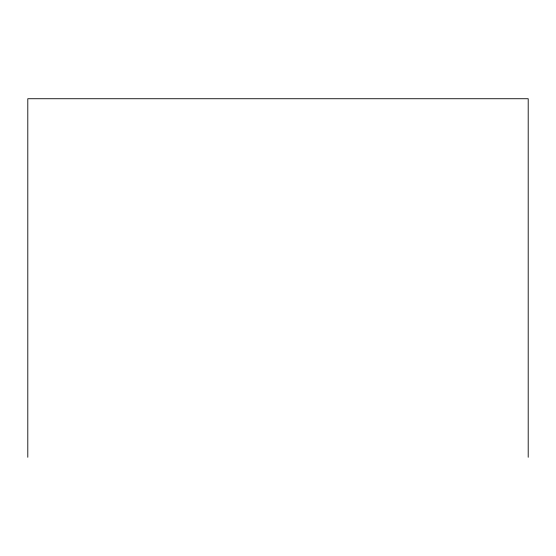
<?xml version="1.0" encoding="UTF-8"?>
<svg xmlns="http://www.w3.org/2000/svg" width="556" height="556" viewBox="0 0 556 556"><rect width="100%" height="100%" fill="white"/><g stroke="black" fill="none" stroke-linecap="round" stroke-linejoin="round"><path stroke-width="0.83" d="M528.2 457.268L528.2 98.732L27.8 98.732L27.8 457.268"/></g></svg>
